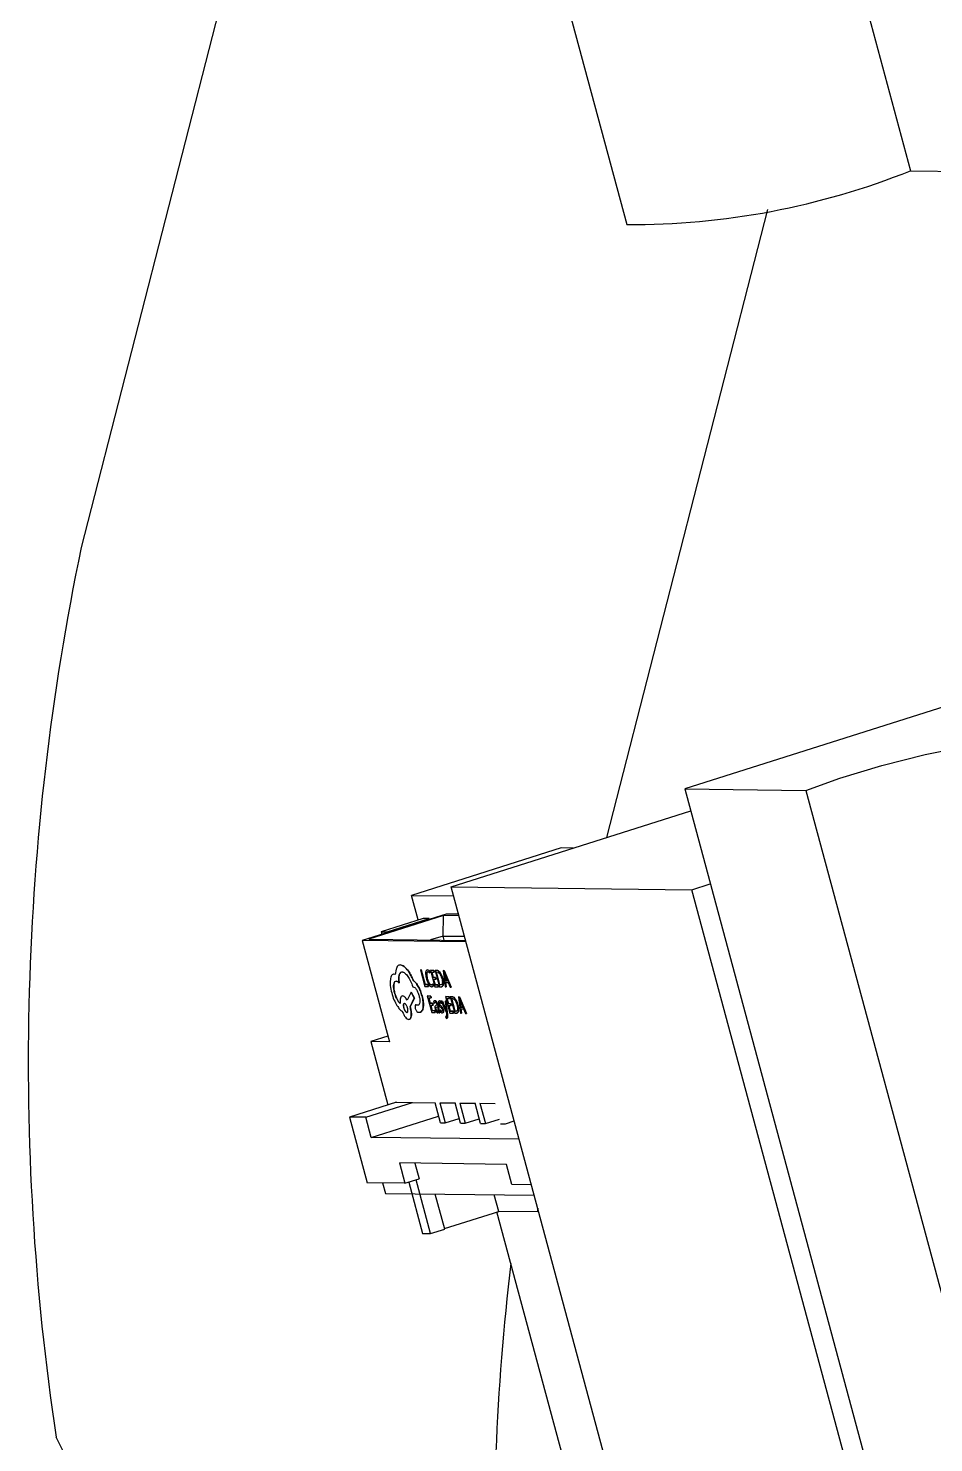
# Model space of a CAD drawing. Header units: millimetres. Extents: x 15 to 1184, y 5 to 836.
# Drawn here: x 785.54 to 794.13, y 608.6 to 622.03 of the extents above; entities that cross this region are included whole.
import ezdxf

# ---------------------------------------------------------------- set-up
doc = ezdxf.new("R2010")
doc.units = ezdxf.units.MM
doc.layers.get('0').update_dxf_attribs({"lineweight": 18})

msp = doc.modelspace()

# ---------------------------------------------------------------- linework, layer by layer
at = {"color": 7, "linetype": 'Continuous', "lineweight": 25}
for p, q in [((788.552, 626.887), (786.042, 617.098)), ((793.139, 623.555), (793.914, 620.676)), ((790.446, 623.044), (791.221, 620.165)), ((793.914, 620.676), (795.819, 620.653)), ((791.031, 614.344), (792.56, 620.309)), ((807.752, 619.868), (791.772, 614.806)), ((791.772, 614.806), (792.922, 614.792)), ((791.772, 614.806), (793.926, 606.804)), ((792.922, 614.792), (794.859, 607.595)), ((789.554, 613.876), (791.828, 614.597)), ((790.6, 614.245), (789.179, 613.795)), ((790.713, 614.243), (790.6, 614.245)), ((793.688, 598.522), (789.554, 613.876)), ((789.554, 613.876), (791.84, 613.849)), ((791.84, 613.849), (792.014, 613.904)), ((795.973, 598.495), (791.84, 613.849)), ((789.242, 613.562), (789.179, 613.795)), ((789.179, 613.795), (789.578, 613.79)), ((789.508, 613.618), (788.709, 613.365)), ((789.483, 613.604), (788.773, 613.379)), ((789.289, 613.577), (788.89, 613.45)), ((788.947, 613.45), (789.346, 613.576)), ((789.346, 613.576), (789.289, 613.577)), ((789.346, 613.576), (789.349, 613.568)), ((789.477, 613.409), (789.483, 613.604)), ((789.628, 613.602), (789.483, 613.604)), ((789.624, 613.617), (789.508, 613.618)), ((788.89, 613.45), (788.947, 613.45)), ((788.89, 613.45), (788.897, 613.424)), ((788.949, 613.441), (788.947, 613.45)), ((789.477, 613.409), (789.359, 613.372)), ((789.487, 613.37), (789.477, 613.409)), ((789.477, 613.409), (789.681, 613.407)), ((788.709, 613.365), (788.968, 612.405)), ((789.695, 613.353), (788.709, 613.365)), ((788.773, 613.379), (789.691, 613.368)), ((789.072, 613.135), (789.073, 613.135)), ((789.024, 613.045), (789.013, 613.047)), ((789.031, 613.093), (789.024, 613.045)), ((789.148, 613.075), (789.149, 613.075)), ((789.262, 613.087), (789.263, 613.088)), ((789.262, 613.087), (789.304, 612.931)), ((789.27, 613.087), (789.262, 613.087)), ((789.263, 613.088), (789.271, 613.087)), ((789.307, 612.949), (789.27, 613.087)), ((789.27, 613.087), (789.271, 613.087)), ((789.271, 613.087), (789.308, 612.949)), ((789.321, 613.053), (789.322, 613.053)), ((789.327, 613.006), (789.328, 613.006)), ((789.345, 613.081), (789.329, 613.088)), ((789.329, 613.088), (789.33, 613.088)), ((789.33, 613.088), (789.346, 613.081)), ((789.334, 613.07), (789.335, 613.07)), ((789.351, 613.06), (789.345, 613.081)), ((789.345, 613.081), (789.346, 613.081)), ((789.346, 613.081), (789.352, 613.06)), ((789.351, 613.06), (789.352, 613.06)), ((789.357, 613.084), (789.358, 613.085)), ((789.357, 613.084), (789.398, 612.928)), ((789.389, 613.083), (789.357, 613.084)), ((789.358, 613.085), (789.39, 613.084)), ((789.37, 613.067), (789.384, 613.017)), ((789.37, 613.066), (789.394, 613.066)), ((789.383, 613.016), (789.37, 613.066)), ((789.383, 613.016), (789.384, 613.017)), ((789.405, 613.016), (789.383, 613.016)), ((789.384, 613.017), (789.406, 613.016)), ((789.388, 612.999), (789.402, 612.946)), ((789.388, 612.998), (789.41, 612.998)), ((789.402, 612.946), (789.388, 612.998)), ((789.389, 613.083), (789.39, 613.084)), ((789.394, 613.066), (789.389, 613.083)), ((789.39, 613.084), (789.394, 613.066)), ((789.394, 613.066), (789.394, 613.066)), ((789.402, 613.083), (789.444, 612.927)), ((789.42, 613.083), (789.402, 613.083)), ((789.402, 613.083), (789.403, 613.083)), ((789.403, 613.083), (789.421, 613.083)), ((789.41, 612.998), (789.405, 613.016)), ((789.405, 613.016), (789.406, 613.016)), ((789.406, 613.016), (789.411, 612.998)), ((789.41, 612.998), (789.411, 612.998)), ((789.447, 612.945), (789.415, 613.065)), ((789.448, 612.945), (789.416, 613.065)), ((789.42, 613.083), (789.421, 613.083)), ((789.449, 613.061), (789.45, 613.061)), ((789.473, 613.005), (789.474, 613.006)), ((789.48, 613.081), (789.498, 612.925)), ((789.488, 613.08), (789.48, 613.081)), ((789.48, 613.081), (789.481, 613.081)), ((789.481, 613.081), (789.489, 613.081)), ((789.489, 613.081), (789.488, 613.08)), ((789.554, 612.924), (789.488, 613.08)), ((789.489, 613.081), (789.555, 612.924)), ((789.489, 613.061), (789.493, 613.05)), ((789.489, 613.061), (789.491, 613.05)), ((789.492, 613.05), (789.49, 613.061)), ((789.491, 613.05), (789.499, 612.985)), ((789.492, 613.05), (789.491, 613.05)), ((789.5, 612.985), (789.492, 613.05)), ((789.52, 612.985), (789.493, 613.05)), ((789.017, 612.871), (789.018, 612.871)), ((789.059, 612.963), (789.06, 612.963)), ((789.175, 612.877), (789.136, 612.801)), ((789.175, 612.877), (789.205, 612.818)), ((789.204, 612.818), (789.175, 612.877)), ((789.175, 612.877), (789.175, 612.877)), ((789.189, 612.927), (789.193, 612.927)), ((789.196, 612.987), (789.195, 612.987)), ((789.304, 612.931), (789.337, 612.93)), ((789.332, 612.948), (789.307, 612.949)), ((789.307, 612.949), (789.308, 612.949)), ((789.308, 612.949), (789.333, 612.948)), ((789.337, 612.93), (789.332, 612.948)), ((789.333, 612.948), (789.332, 612.948)), ((789.333, 612.948), (789.338, 612.93)), ((789.337, 612.93), (789.338, 612.93)), ((789.345, 612.961), (789.346, 612.962)), ((789.366, 612.944), (789.367, 612.945)), ((789.379, 612.954), (789.38, 612.955)), ((789.384, 612.935), (789.379, 612.954)), ((789.38, 612.955), (789.385, 612.935)), ((789.385, 612.935), (789.384, 612.935)), ((789.398, 612.928), (789.432, 612.927)), ((789.402, 612.946), (789.428, 612.945)), ((789.427, 612.945), (789.402, 612.946)), ((789.402, 612.946), (789.402, 612.946)), ((789.432, 612.927), (789.427, 612.945)), ((789.428, 612.945), (789.427, 612.945)), ((789.428, 612.945), (789.433, 612.928)), ((789.432, 612.927), (789.433, 612.928)), ((789.444, 612.927), (789.461, 612.926)), ((789.456, 612.944), (789.447, 612.945)), ((789.448, 612.945), (789.447, 612.945)), ((789.457, 612.945), (789.448, 612.945)), ((789.456, 612.944), (789.457, 612.945)), ((789.479, 612.948), (789.48, 612.948)), ((789.498, 612.925), (789.507, 612.925)), ((789.499, 612.985), (789.52, 612.985)), ((789.5, 612.985), (789.499, 612.985)), ((789.521, 612.985), (789.5, 612.985)), ((789.501, 612.968), (789.527, 612.967)), ((789.507, 612.925), (789.501, 612.968)), ((789.502, 612.968), (789.507, 612.925)), ((789.507, 612.925), (789.507, 612.925)), ((789.527, 612.967), (789.545, 612.924)), ((789.545, 612.924), (789.554, 612.924)), ((789.554, 612.924), (789.555, 612.924)), ((789.088, 612.839), (789.087, 612.839)), ((789.111, 612.77), (789.112, 612.77)), ((789.164, 612.738), (789.204, 612.818)), ((789.167, 612.726), (789.164, 612.738)), ((789.164, 612.738), (789.165, 612.738)), ((789.205, 612.818), (789.165, 612.738)), ((789.165, 612.738), (789.168, 612.727)), ((789.204, 612.818), (789.205, 612.818)), ((789.222, 612.755), (789.219, 612.756)), ((789.219, 612.756), (789.22, 612.756)), ((789.22, 612.756), (789.223, 612.755)), ((789.242, 612.754), (789.222, 612.755)), ((789.222, 612.755), (789.223, 612.755)), ((789.223, 612.755), (789.242, 612.754)), ((789.242, 612.754), (789.242, 612.754)), ((789.278, 612.84), (789.278, 612.84)), ((789.289, 612.735), (789.29, 612.735)), ((789.328, 612.84), (789.37, 612.683)), ((789.36, 612.839), (789.328, 612.84)), ((789.328, 612.84), (789.329, 612.84)), ((789.329, 612.84), (789.361, 612.839)), ((789.341, 612.821), (789.365, 612.821)), ((789.354, 612.771), (789.341, 612.821)), ((789.342, 612.822), (789.355, 612.772)), ((789.354, 612.771), (789.355, 612.772)), ((789.377, 612.771), (789.354, 612.771)), ((789.355, 612.772), (789.378, 612.771)), ((789.359, 612.754), (789.381, 612.753)), ((789.373, 612.701), (789.359, 612.754)), ((789.365, 612.821), (789.36, 612.839)), ((789.36, 612.839), (789.361, 612.839)), ((789.36, 612.754), (789.374, 612.701)), ((789.361, 612.839), (789.366, 612.821)), ((789.365, 612.821), (789.366, 612.821)), ((789.381, 612.753), (789.377, 612.771)), ((789.377, 612.771), (789.378, 612.771)), ((789.378, 612.771), (789.382, 612.753)), ((789.381, 612.753), (789.382, 612.753)), ((789.387, 612.786), (789.393, 612.767)), ((789.393, 612.767), (789.393, 612.767)), ((789.4, 612.796), (789.401, 612.796)), ((789.404, 612.78), (789.404, 612.78)), ((789.42, 612.752), (789.408, 612.748)), ((789.409, 612.728), (789.409, 612.728)), ((789.414, 612.734), (789.424, 612.737)), ((789.414, 612.734), (789.415, 612.734)), ((789.415, 612.734), (789.424, 612.737)), ((789.424, 612.737), (789.427, 612.727)), ((789.447, 612.681), (789.427, 612.753)), ((789.427, 612.753), (789.428, 612.753)), ((789.428, 612.753), (789.447, 612.681)), ((789.442, 612.775), (789.443, 612.775)), ((789.443, 612.764), (789.444, 612.764)), ((789.444, 612.794), (789.445, 612.795)), ((789.456, 612.789), (789.444, 612.794)), ((789.445, 612.795), (789.457, 612.789)), ((789.458, 612.744), (789.447, 612.753)), ((789.448, 612.779), (789.448, 612.779)), ((789.461, 612.77), (789.456, 612.789)), ((789.456, 612.789), (789.457, 612.789)), ((789.456, 612.729), (789.467, 612.719)), ((789.457, 612.789), (789.462, 612.77)), ((789.461, 612.791), (789.462, 612.792)), ((789.461, 612.791), (789.509, 612.68)), ((789.47, 612.791), (789.461, 612.791)), ((789.461, 612.77), (789.462, 612.77)), ((789.462, 612.792), (789.471, 612.791)), ((789.504, 612.707), (789.47, 612.791)), ((789.47, 612.791), (789.471, 612.791)), ((789.471, 612.791), (789.505, 612.707)), ((789.472, 612.729), (789.472, 612.729)), ((789.497, 612.791), (789.496, 612.79)), ((789.496, 612.79), (789.506, 612.707)), ((789.504, 612.79), (789.496, 612.79)), ((789.497, 612.791), (789.505, 612.79)), ((789.501, 612.834), (789.502, 612.835)), ((789.501, 612.834), (789.542, 612.678)), ((789.533, 612.833), (789.501, 612.834)), ((789.502, 612.835), (789.534, 612.834)), ((789.518, 612.662), (789.504, 612.79)), ((789.504, 612.79), (789.505, 612.79)), ((789.505, 612.79), (789.519, 612.663)), ((789.513, 612.816), (789.538, 612.815)), ((789.527, 612.766), (789.513, 612.816)), ((789.514, 612.816), (789.528, 612.767)), ((789.527, 612.766), (789.528, 612.767)), ((789.549, 612.766), (789.527, 612.766)), ((789.528, 612.767), (789.55, 612.766)), ((789.532, 612.749), (789.546, 612.696)), ((789.532, 612.748), (789.554, 612.748)), ((789.546, 612.696), (789.532, 612.748)), ((789.533, 612.833), (789.534, 612.834)), ((789.538, 612.815), (789.533, 612.833)), ((789.534, 612.834), (789.538, 612.816)), ((789.538, 612.815), (789.538, 612.816)), ((789.546, 612.833), (789.588, 612.677)), ((789.564, 612.833), (789.546, 612.833)), ((789.546, 612.833), (789.547, 612.833)), ((789.547, 612.833), (789.565, 612.833)), ((789.554, 612.748), (789.549, 612.766)), ((789.549, 612.766), (789.55, 612.766)), ((789.55, 612.766), (789.555, 612.748)), ((789.554, 612.748), (789.555, 612.748)), ((789.559, 612.815), (789.568, 612.815)), ((789.591, 612.694), (789.559, 612.815)), ((789.592, 612.695), (789.56, 612.815)), ((789.564, 612.833), (789.565, 612.833)), ((789.593, 612.811), (789.594, 612.811)), ((789.617, 612.755), (789.618, 612.756)), ((789.624, 612.831), (789.642, 612.675)), ((789.632, 612.83), (789.624, 612.831)), ((789.624, 612.831), (789.625, 612.831)), ((789.625, 612.831), (789.633, 612.831)), ((789.633, 612.831), (789.632, 612.83)), ((789.698, 612.674), (789.632, 612.83)), ((789.633, 612.831), (789.699, 612.674)), ((789.633, 612.811), (789.637, 612.8)), ((789.633, 612.811), (789.635, 612.8)), ((789.636, 612.8), (789.634, 612.811)), ((789.635, 612.8), (789.643, 612.735)), ((789.636, 612.8), (789.635, 612.8)), ((789.644, 612.735), (789.636, 612.8)), ((789.664, 612.735), (789.637, 612.8)), ((789.643, 612.735), (789.664, 612.735)), ((789.644, 612.735), (789.643, 612.735)), ((789.665, 612.735), (789.644, 612.735)), ((789.135, 612.684), (789.134, 612.683)), ((789.167, 612.726), (789.168, 612.727)), ((789.236, 612.687), (789.262, 612.686)), ((789.37, 612.683), (789.403, 612.682)), ((789.399, 612.7), (789.373, 612.701)), ((789.373, 612.701), (789.374, 612.701)), ((789.374, 612.701), (789.399, 612.701)), ((789.399, 612.701), (789.404, 612.683)), ((789.399, 612.701), (789.399, 612.7)), ((789.403, 612.682), (789.399, 612.7)), ((789.403, 612.682), (789.404, 612.683)), ((789.411, 612.714), (789.41, 612.713)), ((789.416, 612.7), (789.417, 612.701)), ((789.423, 612.695), (789.424, 612.695)), ((789.426, 612.679), (789.426, 612.679)), ((789.434, 612.699), (789.439, 612.681)), ((789.439, 612.681), (789.447, 612.681)), ((789.447, 612.681), (789.447, 612.681)), ((789.451, 612.705), (789.456, 612.685)), ((789.452, 612.705), (789.451, 612.705)), ((789.466, 612.694), (789.467, 612.694)), ((789.479, 612.71), (789.48, 612.711)), ((789.48, 612.686), (789.481, 612.687)), ((789.507, 612.644), (789.502, 612.646)), ((789.502, 612.646), (789.506, 612.629)), ((789.508, 612.698), (789.504, 612.707)), ((789.504, 612.707), (789.505, 612.707)), ((789.505, 612.707), (789.508, 612.698)), ((789.506, 612.707), (789.508, 612.698)), ((789.506, 612.629), (789.512, 612.627)), ((789.509, 612.68), (789.511, 612.659)), ((789.513, 612.627), (789.514, 612.628)), ((789.518, 612.662), (789.519, 612.663)), ((789.542, 612.678), (789.576, 612.677)), ((789.546, 612.696), (789.572, 612.695)), ((789.571, 612.695), (789.546, 612.696)), ((789.546, 612.696), (789.546, 612.696)), ((789.576, 612.677), (789.571, 612.695)), ((789.572, 612.695), (789.571, 612.695)), ((789.572, 612.695), (789.577, 612.678)), ((789.576, 612.677), (789.577, 612.678)), ((789.588, 612.677), (789.605, 612.676)), ((789.592, 612.695), (789.591, 612.694)), ((789.6, 612.694), (789.591, 612.694)), ((789.601, 612.695), (789.592, 612.695)), ((789.6, 612.694), (789.601, 612.695)), ((789.623, 612.698), (789.624, 612.698)), ((789.642, 612.675), (789.651, 612.675)), ((789.645, 612.718), (789.671, 612.717)), ((789.651, 612.675), (789.645, 612.718)), ((789.646, 612.718), (789.651, 612.675)), ((789.651, 612.675), (789.651, 612.675)), ((789.671, 612.717), (789.689, 612.674)), ((789.689, 612.674), (789.698, 612.674)), ((789.698, 612.674), (789.699, 612.674)), ((788.953, 612.458), (788.792, 612.408)), ((788.792, 612.408), (788.954, 611.805)), ((788.968, 612.405), (788.792, 612.408)), ((789.034, 611.831), (788.59, 611.69)), ((788.743, 611.688), (789.187, 611.829)), ((789.024, 611.831), (789.034, 611.831)), ((789.034, 611.831), (789.187, 611.829)), ((789.187, 611.829), (789.401, 611.826)), ((789.452, 611.634), (789.401, 611.826)), ((789.446, 611.826), (789.591, 611.824)), ((789.446, 611.826), (789.498, 611.634)), ((789.643, 611.632), (789.591, 611.824)), ((789.637, 611.823), (789.781, 611.822)), ((789.637, 611.823), (789.688, 611.631)), ((789.833, 611.63), (789.781, 611.822)), ((789.827, 611.821), (789.972, 611.819)), ((789.827, 611.821), (789.879, 611.629)), ((788.59, 611.69), (788.758, 611.066)), ((788.743, 611.688), (788.59, 611.69)), ((788.794, 611.496), (788.743, 611.688)), ((788.794, 611.496), (789.435, 611.699)), ((789.498, 611.634), (789.631, 611.676)), ((789.688, 611.631), (789.821, 611.673)), ((789.879, 611.629), (790.012, 611.671)), ((790.069, 611.627), (790.153, 611.653)), ((789.452, 611.634), (789.498, 611.634)), ((789.643, 611.632), (789.688, 611.631)), ((789.833, 611.63), (789.879, 611.629)), ((790.024, 611.627), (790.069, 611.627)), ((790.2, 611.479), (788.794, 611.496)), ((790.079, 611.241), (789.065, 611.254)), ((789.065, 611.254), (789.116, 611.062)), ((789.21, 611.252), (789.25, 611.104)), ((790.131, 611.05), (790.079, 611.241)), ((789.116, 611.062), (788.758, 611.066)), ((788.903, 611.065), (788.93, 610.965)), ((789.116, 611.062), (789.25, 611.104)), ((789.152, 611.073), (789.283, 610.584)), ((789.359, 610.583), (789.222, 611.095)), ((790.316, 611.047), (790.131, 611.05)), ((788.93, 610.965), (790.343, 610.947)), ((789.493, 610.625), (789.403, 610.959)), ((790.006, 610.794), (789.964, 610.952)), ((789.491, 610.631), (790.006, 610.794)), ((790.953, 607.208), (789.988, 610.789)), ((790.372, 610.79), (790.006, 610.794)), ((790.376, 610.824), (790.372, 610.79)), ((790.384, 610.794), (790.372, 610.79)), ((789.283, 610.584), (789.359, 610.583)), ((789.359, 610.583), (789.493, 610.625))]:
    msp.add_line(p, q, dxfattribs=at)
for points in [[(792.922, 614.792), (793.244, 614.908), (793.642, 615.028), (794.054, 615.133), (794.418, 615.206), (794.679, 615.237), (794.797, 615.221), (794.754, 615.16), (794.556, 615.064)], [(789.976, 606.712), (789.756, 605.901), (789.396, 605.377), (788.914, 605.169), (788.34, 605.289), (787.705, 605.731), (787.045, 606.469), (786.4, 607.461), (785.804, 608.651)]]:
    msp.add_lwpolyline(points, dxfattribs=at)
for centre, radius, start, end in [((791.261, 627.315), 7.15, 269.6845, 291.7869), ((809.617, 612.206), 24.077, 168.2779, 188.4915), ((813.047, 607.581), 23.087, 173.2376, 182.156)]:
    msp.add_arc(centre, radius, start, end, dxfattribs=at)
for points, knots in [([(789.072, 613.135), (789.063, 613.133), (789.045, 613.13), (789.035, 613.105), (789.031, 613.093)], [0, 0, 0, 0, 0.03134778, 0.06314288, 0.06314288, 0.06314288, 0.06314288]), ([(789.148, 613.075), (789.134, 613.092), (789.107, 613.126), (789.084, 613.132), (789.072, 613.135)], [0, 0, 0, 0, 0.04993185, 0.09871986, 0.09871986, 0.09871986, 0.09871986]), ([(789.073, 613.135), (789.085, 613.132), (789.108, 613.126), (789.135, 613.092), (789.149, 613.075)], [0, 0, 0, 0, 0.04880247, 0.09871868, 0.09871868, 0.09871868, 0.09871868]), ([(789.013, 613.047), (789.004, 613.045), (788.986, 613.041), (788.98, 613.011), (788.977, 612.995)], [0, 0, 0, 0, 0.03438621, 0.06902191, 0.06902191, 0.06902191, 0.06902191]), ([(789.059, 612.963), (789.058, 612.978), (789.055, 613.008), (789.06, 613.041), (789.072, 613.064), (789.084, 613.067), (789.09, 613.068)], [0, 0, 0, 0, 0.0298624, 0.0594011, 0.08984, 0.1203975, 0.1203975, 0.1203975, 0.1203975]), ([(789.091, 613.068), (789.085, 613.067), (789.073, 613.065), (789.061, 613.041), (789.056, 613.008), (789.059, 612.978), (789.06, 612.963)], [0, 0, 0, 0, 0.0305575, 0.0609964, 0.0905351, 0.1203975, 0.1203975, 0.1203975, 0.1203975]), ([(789.09, 613.068), (789.098, 613.066), (789.115, 613.062), (789.143, 613.028), (789.17, 612.983), (789.183, 612.946), (789.189, 612.927)], [0, 0, 0, 0, 0.0448557, 0.089666, 0.1343912, 0.1785552, 0.1785552, 0.1785552, 0.1785552]), ([(789.195, 612.987), (789.188, 613.003), (789.173, 613.036), (789.156, 613.062), (789.148, 613.075)], [0, 0, 0, 0, 0.0491776, 0.1004171, 0.1004171, 0.1004171, 0.1004171]), ([(789.149, 613.075), (789.157, 613.062), (789.174, 613.036), (789.189, 613.003), (789.196, 612.987)], [0, 0, 0, 0, 0.051226, 0.1004171, 0.1004171, 0.1004171, 0.1004171]), ([(789.312, 613.066), (789.312, 613.062), (789.311, 613.054), (789.313, 613.034), (789.316, 613.017), (789.319, 613.005)], [0, 0, 0, 0, 0.01463332, 0.02930713, 0.06113996, 0.06113996, 0.06113996, 0.06113996]), ([(789.329, 613.088), (789.325, 613.087), (789.319, 613.086), (789.314, 613.076), (789.313, 613.069), (789.312, 613.066)], [0, 0, 0, 0, 0.01557688, 0.02299612, 0.0305776, 0.0305776, 0.0305776, 0.0305776]), ([(789.319, 613.005), (789.322, 612.994), (789.327, 612.979), (789.336, 612.96), (789.34, 612.952), (789.342, 612.949)], [0, 0, 0, 0, 0.0321736, 0.0468676, 0.06138149, 0.06138149, 0.06138149, 0.06138149]), ([(789.321, 613.053), (789.322, 613.055), (789.323, 613.061), (789.326, 613.068), (789.331, 613.069), (789.334, 613.07)], [0, 0, 0, 0, 0.00565634, 0.01120098, 0.02291929, 0.02291929, 0.02291929, 0.02291929]), ([(789.327, 613.006), (789.325, 613.015), (789.322, 613.028), (789.321, 613.044), (789.321, 613.05), (789.321, 613.053)], [0, 0, 0, 0, 0.02495582, 0.036254, 0.04734196, 0.04734196, 0.04734196, 0.04734196]), ([(789.335, 613.07), (789.332, 613.069), (789.327, 613.068), (789.324, 613.061), (789.323, 613.056), (789.322, 613.053)], [0, 0, 0, 0, 0.01171831, 0.01726295, 0.02291929, 0.02291929, 0.02291929, 0.02291929]), ([(789.322, 613.053), (789.322, 613.05), (789.322, 613.044), (789.323, 613.028), (789.326, 613.015), (789.328, 613.006)], [0, 0, 0, 0, 0.01108797, 0.02238614, 0.04734196, 0.04734196, 0.04734196, 0.04734196]), ([(789.345, 612.961), (789.344, 612.964), (789.34, 612.97), (789.333, 612.985), (789.33, 612.998), (789.327, 613.006)], [0, 0, 0, 0, 0.01138271, 0.02295607, 0.04835681, 0.04835681, 0.04835681, 0.04835681]), ([(789.328, 613.006), (789.331, 612.998), (789.334, 612.986), (789.341, 612.971), (789.344, 612.965), (789.346, 612.962)], [0, 0, 0, 0, 0.02540074, 0.03697409, 0.04835681, 0.04835681, 0.04835681, 0.04835681]), ([(789.334, 613.07), (789.336, 613.069), (789.342, 613.068), (789.348, 613.063), (789.351, 613.06)], [0, 0, 0, 0, 0.01021094, 0.02011117, 0.02011117, 0.02011117, 0.02011117]), ([(789.449, 613.061), (789.444, 613.067), (789.433, 613.08), (789.424, 613.082), (789.42, 613.083)], [0, 0, 0, 0, 0.01791676, 0.03713892, 0.03713892, 0.03713892, 0.03713892]), ([(789.421, 613.083), (789.425, 613.082), (789.434, 613.08), (789.445, 613.068), (789.45, 613.061)], [0, 0, 0, 0, 0.01922216, 0.03713892, 0.03713892, 0.03713892, 0.03713892]), ([(789.424, 613.065), (789.428, 613.064), (789.435, 613.063), (789.442, 613.054), (789.446, 613.049)], [0, 0, 0, 0, 0.01445065, 0.02746286, 0.02746286, 0.02746286, 0.02746286]), ([(789.446, 613.049), (789.448, 613.047), (789.451, 613.041), (789.458, 613.026), (789.462, 613.014), (789.465, 613.005)], [0, 0, 0, 0, 0.0111783, 0.02255018, 0.04813995, 0.04813995, 0.04813995, 0.04813995]), ([(789.473, 613.005), (789.471, 613.011), (789.468, 613.022), (789.462, 613.037), (789.456, 613.05), (789.451, 613.058), (789.449, 613.061)], [0, 0, 0, 0, 0.01624331, 0.03134706, 0.04600991, 0.06099232, 0.06099232, 0.06099232, 0.06099232]), ([(789.45, 613.061), (789.452, 613.058), (789.457, 613.051), (789.463, 613.037), (789.469, 613.022), (789.472, 613.011), (789.474, 613.006)], [0, 0, 0, 0, 0.01498241, 0.02964526, 0.04474902, 0.06099232, 0.06099232, 0.06099232, 0.06099232]), ([(789.465, 613.005), (789.467, 612.996), (789.47, 612.984), (789.471, 612.969), (789.47, 612.963), (789.47, 612.96)], [0, 0, 0, 0, 0.02415638, 0.03505921, 0.04579491, 0.04579491, 0.04579491, 0.04579491]), ([(789.479, 612.948), (789.479, 612.951), (789.48, 612.959), (789.479, 612.978), (789.476, 612.994), (789.473, 613.005)], [0, 0, 0, 0, 0.01429004, 0.02839707, 0.05859976, 0.05859976, 0.05859976, 0.05859976]), ([(789.474, 613.006), (789.476, 612.995), (789.48, 612.978), (789.481, 612.959), (789.48, 612.952), (789.48, 612.948)], [0, 0, 0, 0, 0.03020269, 0.04430972, 0.05859976, 0.05859976, 0.05859976, 0.05859976]), ([(788.977, 612.995), (788.975, 612.977), (788.973, 612.941), (788.984, 612.893), (788.99, 612.869)], [0, 0, 0, 0, 0.0634864, 0.1272499, 0.1272499, 0.1272499, 0.1272499]), ([(788.99, 612.869), (788.996, 612.847), (789.01, 612.802), (789.03, 612.766), (789.04, 612.748)], [0, 0, 0, 0, 0.0659468, 0.1321543, 0.1321543, 0.1321543, 0.1321543]), ([(789.017, 612.871), (789.013, 612.885), (789.007, 612.915), (789.008, 612.95), (789.015, 612.976), (789.026, 612.979), (789.032, 612.98)], [0, 0, 0, 0, 0.0303265, 0.0605959, 0.0910281, 0.1211611, 0.1211611, 0.1211611, 0.1211611]), ([(789.032, 612.981), (789.027, 612.979), (789.016, 612.977), (789.009, 612.951), (789.008, 612.915), (789.014, 612.886), (789.018, 612.871)], [0, 0, 0, 0, 0.030133, 0.0605652, 0.0908346, 0.1211611, 0.1211611, 0.1211611, 0.1211611]), ([(789.071, 612.768), (789.065, 612.773), (789.055, 612.784), (789.04, 612.809), (789.027, 612.838), (789.02, 612.86), (789.017, 612.871)], [0, 0, 0, 0, 0.0292113, 0.0580128, 0.0879264, 0.1174285, 0.1174285, 0.1174285, 0.1174285]), ([(789.018, 612.871), (789.021, 612.86), (789.027, 612.838), (789.041, 612.809), (789.056, 612.784), (789.066, 612.773), (789.071, 612.768)], [0, 0, 0, 0, 0.0295021, 0.0594157, 0.0882173, 0.1174285, 0.1174285, 0.1174285, 0.1174285]), ([(789.032, 612.98), (789.036, 612.98), (789.044, 612.978), (789.054, 612.968), (789.059, 612.963)], [0, 0, 0, 0, 0.01657206, 0.03354965, 0.03354965, 0.03354965, 0.03354965]), ([(789.193, 612.927), (789.198, 612.926), (789.205, 612.924), (789.216, 612.913), (789.227, 612.898), (789.24, 612.874), (789.247, 612.851), (789.25, 612.84)], [0, 0, 0, 0, 0.0273715, 0.0407461, 0.0546306, 0.0820263, 0.1090708, 0.1090708, 0.1090708, 0.1090708]), ([(789.278, 612.84), (789.273, 612.856), (789.263, 612.889), (789.241, 612.932), (789.218, 612.967), (789.203, 612.98), (789.195, 612.987)], [0, 0, 0, 0, 0.0425783, 0.085449, 0.1284427, 0.1709821, 0.1709821, 0.1709821, 0.1709821]), ([(789.196, 612.987), (789.204, 612.98), (789.219, 612.968), (789.242, 612.932), (789.263, 612.889), (789.273, 612.856), (789.278, 612.84)], [0, 0, 0, 0, 0.0425395, 0.0855331, 0.1284038, 0.1709821, 0.1709821, 0.1709821, 0.1709821]), ([(789.342, 612.949), (789.344, 612.945), (789.349, 612.939), (789.359, 612.929), (789.365, 612.928), (789.369, 612.927)], [0, 0, 0, 0, 0.00871055, 0.01735837, 0.03600886, 0.03600886, 0.03600886, 0.03600886]), ([(789.366, 612.944), (789.362, 612.945), (789.358, 612.946), (789.351, 612.954), (789.347, 612.959), (789.345, 612.961)], [0, 0, 0, 0, 0.01390035, 0.02052842, 0.02732049, 0.02732049, 0.02732049, 0.02732049]), ([(789.346, 612.962), (789.348, 612.959), (789.351, 612.954), (789.359, 612.947), (789.363, 612.946), (789.367, 612.945)], [0, 0, 0, 0, 0.00679197, 0.01342001, 0.02732052, 0.02732052, 0.02732052, 0.02732052]), ([(789.379, 612.954), (789.377, 612.951), (789.374, 612.945), (789.369, 612.945), (789.366, 612.944)], [0, 0, 0, 0, 0.00853323, 0.01771736, 0.01771736, 0.01771736, 0.01771736]), ([(789.369, 612.927), (789.372, 612.927), (789.378, 612.927), (789.382, 612.933), (789.384, 612.935)], [0, 0, 0, 0, 0.0097163, 0.0180853, 0.0180853, 0.0180853, 0.0180853]), ([(789.385, 612.935), (789.383, 612.933), (789.379, 612.927), (789.373, 612.927), (789.37, 612.927)], [0, 0, 0, 0, 0.008369, 0.0180853, 0.0180853, 0.0180853, 0.0180853]), ([(789.47, 612.96), (789.47, 612.957), (789.469, 612.952), (789.464, 612.946), (789.459, 612.945), (789.456, 612.944)], [0, 0, 0, 0, 0.00538547, 0.01092598, 0.02337974, 0.02337974, 0.02337974, 0.02337974]), ([(789.461, 612.926), (789.465, 612.927), (789.471, 612.928), (789.477, 612.938), (789.478, 612.944), (789.479, 612.948)], [0, 0, 0, 0, 0.01593175, 0.02332341, 0.03069934, 0.03069934, 0.03069934, 0.03069934]), ([(789.48, 612.948), (789.479, 612.945), (789.478, 612.938), (789.472, 612.929), (789.466, 612.927), (789.462, 612.927)], [0, 0, 0, 0, 0.00737593, 0.0147676, 0.03069934, 0.03069934, 0.03069934, 0.03069934]), ([(789.04, 612.748), (789.049, 612.736), (789.065, 612.711), (789.082, 612.699), (789.09, 612.694)], [0, 0, 0, 0, 0.03706081, 0.07416096, 0.07416096, 0.07416096, 0.07416096]), ([(789.093, 612.84), (789.088, 612.839), (789.08, 612.837), (789.072, 612.821), (789.068, 612.798), (789.07, 612.778), (789.071, 612.768)], [0, 0, 0, 0, 0.02099455, 0.04191468, 0.06255777, 0.08282437, 0.08282437, 0.08282437, 0.08282437]), ([(789.136, 612.801), (789.132, 612.807), (789.125, 612.818), (789.114, 612.831), (789.103, 612.838), (789.096, 612.839), (789.093, 612.84)], [0, 0, 0, 0, 0.01525984, 0.02987009, 0.04458446, 0.06014152, 0.06014152, 0.06014152, 0.06014152]), ([(789.111, 612.77), (789.109, 612.769), (789.105, 612.768), (789.102, 612.76), (789.101, 612.752), (789.102, 612.742), (789.104, 612.73), (789.108, 612.719), (789.112, 612.708), (789.117, 612.698), (789.122, 612.691), (789.128, 612.685), (789.131, 612.684), (789.134, 612.683)], [0, 0, 0, 0, 0.0125388, 0.0251182, 0.0314671, 0.0376914, 0.0507914, 0.0571533, 0.0633815, 0.0764687, 0.0827232, 0.0888525, 0.1016951, 0.1016951, 0.1016951, 0.1016951]), ([(789.135, 612.684), (789.132, 612.684), (789.129, 612.685), (789.123, 612.691), (789.118, 612.698), (789.113, 612.708), (789.108, 612.719), (789.105, 612.73), (789.103, 612.742), (789.102, 612.752), (789.103, 612.76), (789.106, 612.768), (789.11, 612.77), (789.112, 612.77)], [0, 0, 0, 0, 0.0128426, 0.0189719, 0.0252264, 0.0383136, 0.0445418, 0.0509036, 0.0640037, 0.0702279, 0.0765769, 0.0891563, 0.1016951, 0.1016951, 0.1016951, 0.1016951]), ([(789.134, 612.683), (789.136, 612.684), (789.14, 612.685), (789.143, 612.694), (789.143, 612.702), (789.143, 612.712), (789.141, 612.723), (789.137, 612.735), (789.133, 612.746), (789.128, 612.755), (789.122, 612.763), (789.117, 612.768), (789.113, 612.769), (789.111, 612.77)], [0, 0, 0, 0, 0.0127987, 0.0255614, 0.0318167, 0.0379467, 0.0507906, 0.0571542, 0.0633835, 0.0764703, 0.0827255, 0.0888555, 0.1016995, 0.1016995, 0.1016995, 0.1016995]), ([(789.219, 612.756), (789.217, 612.755), (789.215, 612.755), (789.213, 612.75), (789.211, 612.745), (789.211, 612.735), (789.213, 612.726), (789.214, 612.722)], [0, 0, 0, 0, 0.00955899, 0.01413311, 0.01881403, 0.02820449, 0.03754722, 0.03754722, 0.03754722, 0.03754722]), ([(789.25, 612.84), (789.253, 612.829), (789.258, 612.807), (789.258, 612.779), (789.253, 612.759), (789.245, 612.756), (789.242, 612.754)], [0, 0, 0, 0, 0.02330721, 0.04621165, 0.06936888, 0.092347, 0.092347, 0.092347, 0.092347]), ([(789.262, 612.686), (789.269, 612.689), (789.283, 612.696), (789.287, 612.722), (789.289, 612.735)], [0, 0, 0, 0, 0.02931593, 0.05895811, 0.05895811, 0.05895811, 0.05895811]), ([(789.29, 612.735), (789.288, 612.722), (789.283, 612.696), (789.27, 612.69), (789.263, 612.686)], [0, 0, 0, 0, 0.02963868, 0.05895699, 0.05895699, 0.05895699, 0.05895699]), ([(789.278, 612.84), (789.283, 612.821), (789.292, 612.781), (789.291, 612.751), (789.29, 612.735)], [0, 0, 0, 0, 0.053145, 0.1060926, 0.1060926, 0.1060926, 0.1060926]), ([(789.289, 612.735), (789.29, 612.75), (789.291, 612.781), (789.282, 612.82), (789.278, 612.84)], [0, 0, 0, 0, 0.0529383, 0.1060929, 0.1060929, 0.1060929, 0.1060929]), ([(789.4, 612.796), (789.397, 612.795), (789.392, 612.795), (789.389, 612.789), (789.387, 612.786)], [0, 0, 0, 0, 0.00880045, 0.01708273, 0.01708273, 0.01708273, 0.01708273]), ([(789.404, 612.78), (789.402, 612.78), (789.397, 612.779), (789.395, 612.771), (789.393, 612.767)], [0, 0, 0, 0, 0.00900209, 0.01836038, 0.01836038, 0.01836038, 0.01836038]), ([(789.393, 612.767), (789.394, 612.771), (789.396, 612.778), (789.401, 612.779), (789.404, 612.78)], [0, 0, 0, 0, 0.00935829, 0.01836038, 0.01836038, 0.01836038, 0.01836038]), ([(789.427, 612.753), (789.426, 612.759), (789.423, 612.768), (789.418, 612.779), (789.415, 612.785), (789.411, 612.79), (789.406, 612.795), (789.403, 612.795), (789.4, 612.796)], [0, 0, 0, 0, 0.01494371, 0.02128297, 0.02720693, 0.0330609, 0.039202, 0.05346841, 0.05346841, 0.05346841, 0.05346841]), ([(789.408, 612.748), (789.406, 612.747), (789.402, 612.745), (789.4, 612.739), (789.4, 612.732), (789.4, 612.724), (789.402, 612.717), (789.403, 612.712)], [0, 0, 0, 0, 0.01148123, 0.02093052, 0.0253239, 0.02975641, 0.03949369, 0.03949369, 0.03949369, 0.03949369]), ([(789.401, 612.796), (789.403, 612.796), (789.407, 612.795), (789.412, 612.79), (789.416, 612.785), (789.419, 612.779), (789.424, 612.768), (789.426, 612.759), (789.428, 612.753)], [0, 0, 0, 0, 0.01426641, 0.02040751, 0.02626148, 0.03218544, 0.03852469, 0.05346841, 0.05346841, 0.05346841, 0.05346841]), ([(789.404, 612.78), (789.405, 612.78), (789.407, 612.779), (789.41, 612.776), (789.412, 612.773), (789.414, 612.769), (789.417, 612.762), (789.419, 612.756), (789.42, 612.752)], [0, 0, 0, 0, 0.00834222, 0.01203169, 0.01565585, 0.0194366, 0.02357071, 0.033441, 0.033441, 0.033441, 0.033441]), ([(789.41, 612.713), (789.41, 612.716), (789.409, 612.72), (789.408, 612.725), (789.409, 612.727), (789.409, 612.728)], [0, 0, 0, 0, 0.00751118, 0.01090876, 0.01423491, 0.01423491, 0.01423491, 0.01423491]), ([(789.409, 612.728), (789.409, 612.729), (789.411, 612.733), (789.413, 612.734), (789.414, 612.734)], [0, 0, 0, 0, 0.003839774, 0.009152358, 0.009152358, 0.009152358, 0.009152358]), ([(789.409, 612.728), (789.41, 612.729), (789.411, 612.733), (789.414, 612.734), (789.415, 612.734)], [0, 0, 0, 0, 0.003839774, 0.009152358, 0.009152358, 0.009152358, 0.009152358]), ([(789.411, 612.714), (789.411, 612.716), (789.41, 612.72), (789.409, 612.725), (789.409, 612.727), (789.409, 612.728)], [0, 0, 0, 0, 0.00751272, 0.0109099, 0.01423491, 0.01423491, 0.01423491, 0.01423491]), ([(789.434, 612.786), (789.434, 612.784), (789.433, 612.781), (789.433, 612.776), (789.434, 612.769), (789.435, 612.765), (789.435, 612.762)], [0, 0, 0, 0, 0.00623228, 0.01208611, 0.01787032, 0.02390446, 0.02390446, 0.02390446, 0.02390446]), ([(789.444, 612.794), (789.442, 612.794), (789.438, 612.793), (789.435, 612.788), (789.434, 612.786)], [0, 0, 0, 0, 0.00728246, 0.01395911, 0.01395911, 0.01395911, 0.01395911]), ([(789.435, 612.762), (789.436, 612.759), (789.438, 612.753), (789.441, 612.747), (789.442, 612.745)], [0, 0, 0, 0, 0.00981916, 0.01904391, 0.01904391, 0.01904391, 0.01904391]), ([(789.442, 612.775), (789.443, 612.776), (789.444, 612.778), (789.446, 612.778), (789.448, 612.779)], [0, 0, 0, 0, 0.003187927, 0.006851793, 0.006851793, 0.006851793, 0.006851793]), ([(789.443, 612.764), (789.443, 612.765), (789.442, 612.767), (789.442, 612.77), (789.442, 612.772), (789.442, 612.774), (789.442, 612.775)], [0, 0, 0, 0, 0.0027334, 0.00536185, 0.0080391, 0.0109111, 0.0109111, 0.0109111, 0.0109111]), ([(789.442, 612.745), (789.444, 612.742), (789.449, 612.735), (789.453, 612.732), (789.456, 612.729)], [0, 0, 0, 0, 0.00846217, 0.02033412, 0.02033412, 0.02033412, 0.02033412]), ([(789.443, 612.775), (789.443, 612.774), (789.443, 612.773), (789.443, 612.77), (789.443, 612.767), (789.444, 612.765), (789.444, 612.764)], [0, 0, 0, 0, 0.00287238, 0.00554982, 0.00817814, 0.01091099, 0.01091099, 0.01091099, 0.01091099]), ([(789.447, 612.753), (789.447, 612.754), (789.446, 612.755), (789.445, 612.759), (789.444, 612.762), (789.443, 612.764)], [0, 0, 0, 0, 0.00279104, 0.0055473, 0.01138743, 0.01138743, 0.01138743, 0.01138743]), ([(789.444, 612.764), (789.445, 612.762), (789.445, 612.759), (789.447, 612.756), (789.448, 612.754), (789.448, 612.754)], [0, 0, 0, 0, 0.00584013, 0.00859639, 0.01138743, 0.01138743, 0.01138743, 0.01138743]), ([(789.448, 612.779), (789.45, 612.778), (789.454, 612.777), (789.459, 612.772), (789.461, 612.77)], [0, 0, 0, 0, 0.00819521, 0.01617262, 0.01617262, 0.01617262, 0.01617262]), ([(789.458, 612.744), (789.461, 612.742), (789.466, 612.738), (789.47, 612.732), (789.472, 612.729)], [0, 0, 0, 0, 0.01162953, 0.02036147, 0.02036147, 0.02036147, 0.02036147]), ([(789.472, 612.729), (789.469, 612.732), (789.465, 612.738), (789.46, 612.741), (789.458, 612.744)], [0, 0, 0, 0, 0.0087347, 0.02036139, 0.02036139, 0.02036139, 0.02036139]), ([(789.472, 612.729), (789.474, 612.726), (789.477, 612.721), (789.479, 612.714), (789.48, 612.711)], [0, 0, 0, 0, 0.00975196, 0.02003523, 0.02003523, 0.02003523, 0.02003523]), ([(789.479, 612.71), (789.478, 612.714), (789.476, 612.72), (789.473, 612.726), (789.472, 612.729)], [0, 0, 0, 0, 0.01028233, 0.02003523, 0.02003523, 0.02003523, 0.02003523]), ([(789.593, 612.811), (789.588, 612.817), (789.577, 612.83), (789.568, 612.832), (789.564, 612.833)], [0, 0, 0, 0, 0.01791676, 0.03713892, 0.03713892, 0.03713892, 0.03713892]), ([(789.565, 612.833), (789.569, 612.832), (789.578, 612.83), (789.589, 612.818), (789.594, 612.811)], [0, 0, 0, 0, 0.01922216, 0.03713892, 0.03713892, 0.03713892, 0.03713892]), ([(789.568, 612.815), (789.572, 612.814), (789.578, 612.813), (789.586, 612.804), (789.59, 612.799)], [0, 0, 0, 0, 0.01445065, 0.02746286, 0.02746286, 0.02746286, 0.02746286]), ([(789.59, 612.799), (789.592, 612.797), (789.595, 612.791), (789.602, 612.776), (789.606, 612.764), (789.609, 612.755)], [0, 0, 0, 0, 0.0111783, 0.02255018, 0.04813995, 0.04813995, 0.04813995, 0.04813995]), ([(789.617, 612.755), (789.615, 612.761), (789.612, 612.772), (789.606, 612.787), (789.6, 612.8), (789.595, 612.808), (789.593, 612.811)], [0, 0, 0, 0, 0.01624331, 0.03134706, 0.04600991, 0.06099232, 0.06099232, 0.06099232, 0.06099232]), ([(789.594, 612.811), (789.596, 612.808), (789.601, 612.801), (789.607, 612.787), (789.613, 612.772), (789.616, 612.761), (789.618, 612.756)], [0, 0, 0, 0, 0.01498241, 0.02964526, 0.04474902, 0.06099232, 0.06099232, 0.06099232, 0.06099232]), ([(789.609, 612.755), (789.611, 612.746), (789.614, 612.734), (789.615, 612.719), (789.614, 612.713), (789.614, 612.71)], [0, 0, 0, 0, 0.02415638, 0.03505921, 0.04579491, 0.04579491, 0.04579491, 0.04579491]), ([(789.623, 612.698), (789.623, 612.701), (789.624, 612.709), (789.623, 612.728), (789.619, 612.744), (789.617, 612.755)], [0, 0, 0, 0, 0.01429004, 0.02839707, 0.05859976, 0.05859976, 0.05859976, 0.05859976]), ([(789.618, 612.756), (789.62, 612.745), (789.624, 612.728), (789.625, 612.709), (789.624, 612.702), (789.624, 612.698)], [0, 0, 0, 0, 0.03020269, 0.04430972, 0.05859976, 0.05859976, 0.05859976, 0.05859976]), ([(789.09, 612.694), (789.095, 612.683), (789.104, 612.661), (789.12, 612.637), (789.137, 612.62), (789.147, 612.618), (789.152, 612.617)], [0, 0, 0, 0, 0.0253908, 0.0506793, 0.0766409, 0.1024612, 0.1024612, 0.1024612, 0.1024612]), ([(789.152, 612.617), (789.158, 612.618), (789.168, 612.621), (789.176, 612.647), (789.177, 612.683), (789.17, 612.712), (789.167, 612.726)], [0, 0, 0, 0, 0.0303431, 0.060629, 0.0910778, 0.1212272, 0.1212272, 0.1212272, 0.1212272]), ([(789.168, 612.727), (789.171, 612.712), (789.178, 612.683), (789.177, 612.647), (789.169, 612.621), (789.158, 612.618), (789.153, 612.617)], [0, 0, 0, 0, 0.0301495, 0.0605983, 0.0908842, 0.1212272, 0.1212272, 0.1212272, 0.1212272]), ([(789.214, 612.722), (789.216, 612.717), (789.218, 612.709), (789.224, 612.698), (789.23, 612.689), (789.234, 612.688), (789.236, 612.687)], [0, 0, 0, 0, 0.01074961, 0.02123844, 0.03193966, 0.04243541, 0.04243541, 0.04243541, 0.04243541]), ([(789.403, 612.712), (789.404, 612.708), (789.406, 612.701), (789.41, 612.693), (789.412, 612.69), (789.413, 612.688)], [0, 0, 0, 0, 0.01344998, 0.01970778, 0.02598588, 0.02598588, 0.02598588, 0.02598588]), ([(789.416, 612.7), (789.415, 612.701), (789.414, 612.703), (789.412, 612.707), (789.411, 612.711), (789.41, 612.713)], [0, 0, 0, 0, 0.00358843, 0.00707975, 0.01433511, 0.01433511, 0.01433511, 0.01433511]), ([(789.417, 612.701), (789.416, 612.702), (789.415, 612.703), (789.413, 612.708), (789.412, 612.711), (789.411, 612.714)], [0, 0, 0, 0, 0.00358843, 0.00707975, 0.01433511, 0.01433511, 0.01433511, 0.01433511]), ([(789.413, 612.688), (789.415, 612.686), (789.42, 612.68), (789.424, 612.68), (789.426, 612.679)], [0, 0, 0, 0, 0.00754665, 0.0159759, 0.0159759, 0.0159759, 0.0159759]), ([(789.423, 612.695), (789.422, 612.695), (789.42, 612.696), (789.417, 612.699), (789.416, 612.7)], [0, 0, 0, 0, 0.004845763, 0.009200614, 0.009200614, 0.009200614, 0.009200614]), ([(789.424, 612.695), (789.423, 612.696), (789.421, 612.696), (789.418, 612.699), (789.417, 612.701)], [0, 0, 0, 0, 0.004845545, 0.00920058, 0.00920058, 0.00920058, 0.00920058]), ([(789.429, 612.704), (789.429, 612.701), (789.428, 612.696), (789.425, 612.696), (789.423, 612.695)], [0, 0, 0, 0, 0.00572023, 0.01158152, 0.01158152, 0.01158152, 0.01158152]), ([(789.435, 612.699), (789.435, 612.696), (789.435, 612.69), (789.433, 612.684), (789.43, 612.68), (789.428, 612.68), (789.426, 612.679)], [0, 0, 0, 0, 0.0061131, 0.01177954, 0.01741592, 0.02344512, 0.02344512, 0.02344512, 0.02344512]), ([(789.426, 612.679), (789.427, 612.679), (789.43, 612.68), (789.432, 612.684), (789.434, 612.69), (789.434, 612.696), (789.434, 612.699)], [0, 0, 0, 0, 0.00602931, 0.01166574, 0.01733215, 0.02344519, 0.02344519, 0.02344519, 0.02344519]), ([(789.427, 612.727), (789.428, 612.722), (789.43, 612.714), (789.429, 612.707), (789.429, 612.704)], [0, 0, 0, 0, 0.01178578, 0.02289695, 0.02289695, 0.02289695, 0.02289695]), ([(789.466, 612.694), (789.464, 612.694), (789.459, 612.696), (789.453, 612.702), (789.451, 612.705)], [0, 0, 0, 0, 0.00965056, 0.0196416, 0.0196416, 0.0196416, 0.0196416]), ([(789.452, 612.705), (789.454, 612.702), (789.46, 612.696), (789.465, 612.695), (789.467, 612.694)], [0, 0, 0, 0, 0.00999104, 0.0196416, 0.0196416, 0.0196416, 0.0196416]), ([(789.456, 612.685), (789.458, 612.683), (789.463, 612.679), (789.468, 612.678), (789.47, 612.678)], [0, 0, 0, 0, 0.00755118, 0.01570363, 0.01570363, 0.01570363, 0.01570363]), ([(789.472, 612.709), (789.472, 612.707), (789.472, 612.705), (789.473, 612.702), (789.473, 612.699), (789.472, 612.696), (789.47, 612.694), (789.468, 612.694), (789.466, 612.694)], [0, 0, 0, 0, 0.00216353, 0.00415768, 0.00609598, 0.00810146, 0.01271793, 0.01863919, 0.01863919, 0.01863919, 0.01863919]), ([(789.467, 612.719), (789.467, 612.719), (789.468, 612.717), (789.469, 612.714), (789.471, 612.712), (789.471, 612.71), (789.472, 612.709)], [0, 0, 0, 0, 0.00303003, 0.00591595, 0.00878732, 0.0117756, 0.0117756, 0.0117756, 0.0117756]), ([(789.47, 612.678), (789.472, 612.678), (789.477, 612.678), (789.479, 612.684), (789.48, 612.686)], [0, 0, 0, 0, 0.00763685, 0.01456518, 0.01456518, 0.01456518, 0.01456518]), ([(789.481, 612.687), (789.48, 612.684), (789.477, 612.679), (789.473, 612.678), (789.471, 612.678)], [0, 0, 0, 0, 0.00692855, 0.01456504, 0.01456504, 0.01456504, 0.01456504]), ([(789.48, 612.686), (789.481, 612.688), (789.481, 612.691), (789.481, 612.697), (789.481, 612.703), (789.48, 612.708), (789.479, 612.71)], [0, 0, 0, 0, 0.00621586, 0.01210758, 0.01800531, 0.02423826, 0.02423826, 0.02423826, 0.02423826]), ([(789.48, 612.711), (789.48, 612.708), (789.482, 612.703), (789.482, 612.697), (789.482, 612.691), (789.482, 612.688), (789.481, 612.687)], [0, 0, 0, 0, 0.0062325, 0.0121301, 0.01802198, 0.02423821, 0.02423821, 0.02423821, 0.02423821]), ([(789.511, 612.659), (789.511, 612.657), (789.511, 612.653), (789.51, 612.648), (789.509, 612.645), (789.507, 612.644), (789.507, 612.644)], [0, 0, 0, 0, 0.00490779, 0.00918137, 0.01313679, 0.01716565, 0.01716565, 0.01716565, 0.01716565]), ([(789.512, 612.627), (789.513, 612.628), (789.516, 612.628), (789.519, 612.636), (789.52, 612.647), (789.519, 612.657), (789.518, 612.662)], [0, 0, 0, 0, 0.0083829, 0.01692725, 0.02668352, 0.03838011, 0.03838011, 0.03838011, 0.03838011]), ([(789.519, 612.663), (789.52, 612.657), (789.52, 612.648), (789.52, 612.636), (789.517, 612.629), (789.514, 612.628), (789.513, 612.627)], [0, 0, 0, 0, 0.01169659, 0.02145286, 0.0299972, 0.03838011, 0.03838011, 0.03838011, 0.03838011]), ([(789.614, 612.71), (789.614, 612.707), (789.612, 612.702), (789.608, 612.695), (789.603, 612.695), (789.6, 612.694)], [0, 0, 0, 0, 0.00538547, 0.01092598, 0.02337974, 0.02337974, 0.02337974, 0.02337974]), ([(789.605, 612.676), (789.609, 612.677), (789.615, 612.678), (789.621, 612.688), (789.622, 612.694), (789.623, 612.698)], [0, 0, 0, 0, 0.01593175, 0.02332341, 0.03069934, 0.03069934, 0.03069934, 0.03069934]), ([(789.624, 612.698), (789.623, 612.695), (789.622, 612.688), (789.616, 612.679), (789.61, 612.677), (789.606, 612.677)], [0, 0, 0, 0, 0.00737593, 0.0147676, 0.03069934, 0.03069934, 0.03069934, 0.03069934])]:
    msp.add_open_spline(points, degree=3, knots=knots, dxfattribs=at)

doc.saveas('drawing.dxf')
